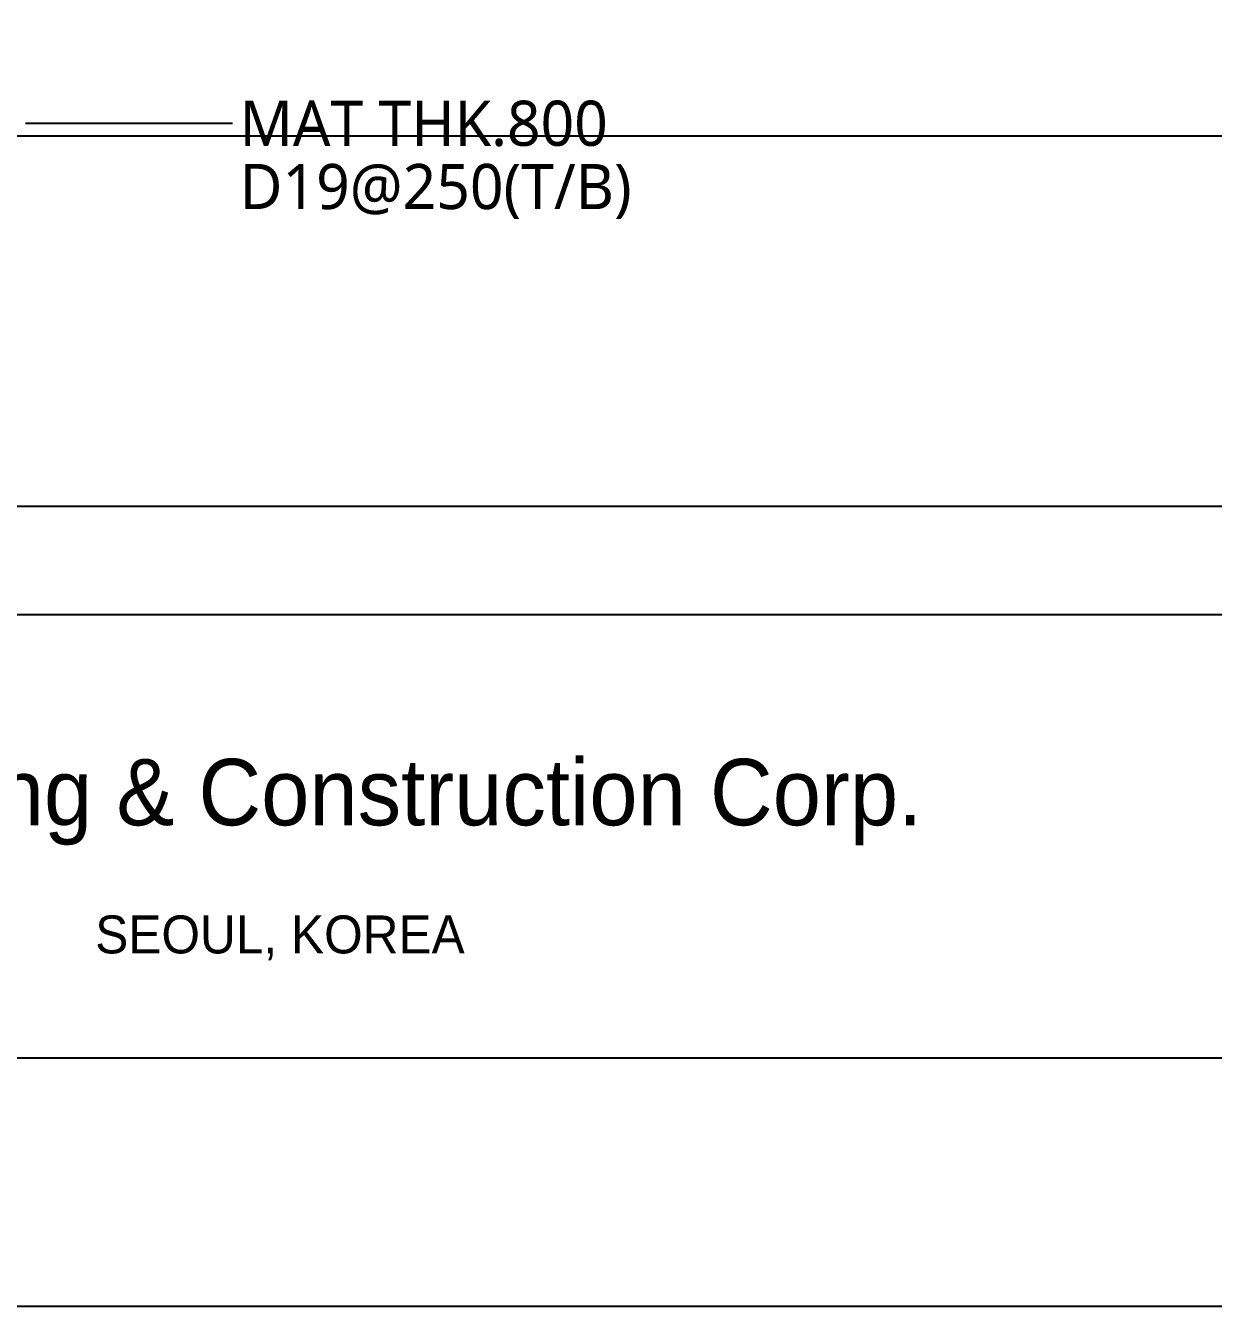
# Model space of a CAD drawing. Header units: millimetres. Extents: x 91591 to 1353697, y 75729 to 160586.
# Drawn here: x 508526 to 521679, y 75729 to 89906 of the extents above; entities that cross this region are included whole.
import ezdxf
from ezdxf.enums import TextEntityAlignment as Align

# ---------------------------------------------------------------- set-up
doc = ezdxf.new("R2010")
doc.units = ezdxf.units.MM
doc.layers.add('-S_TEXT', color=255, linetype='Continuous')
doc.layers.add('8', color=8, linetype='Continuous')
doc.layers.add('DEFPOINT', color=142, linetype='Continuous', plot=False)
doc.styles.add('BAS_TITLE1', font='')
doc.styles.add('BAS_TITLE2', font='', dxfattribs={"height": 500})
doc.styles.add('맑은고딕', font='malgun.ttf')
doc.styles.get('BAS_TITLE1').set_extended_font_data('HYHeadLine-Medium')
doc.styles.get('BAS_TITLE2').set_extended_font_data('HYHeadLine-Medium')

# ---------------------------------------------------------------- blocks, each defined once
blk = doc.blocks.new('zw$9A02')
at = {"color": 4}
blk.add_line((3810, -57899), (85731, -57899), dxfattribs=at)
blk.add_lwpolyline([(0, -63643), (0, 0), (90000, 0), (90000, -63643)], close=True)
blk.add_lwpolyline([(3810, -61579), (85731, -61579), (85731, -3425), (3810, -3425)], close=True, dxfattribs=at)
at = {"layer": 'DEFPOINT', "color": 150}
blk.add_lwpolyline([(4710, -56999), (84831, -56999), (84831, -4325), (4710, -4325)], close=True, dxfattribs=at)
at = {"style": 'BAS_TITLE2'}
blk.add_text('GS Engineering & Construction Corp.', height=551.25, dxfattribs=at).set_placement((38164, -59649))
at = {"style": 'BAS_TITLE1'}
blk.add_text('SEOUL, KOREA', height=315, dxfattribs=at).set_placement((44814, -60582), align=Align.MIDDLE)
blk = doc.blocks.new('zw$D357')
blk.add_lwpolyline([(-70457, 878), (0, 878), (0, -57059), (-70457, -57059)], close=True)
blk = doc.blocks.new('zw$FD59')
at = {"layer": '-S_TEXT', "color": 6, "lineweight": -3}
blk.add_lwpolyline([(-34954, -16789), (-32665, -16789)], dxfattribs=at)
at = {"layer": '-S_TEXT', "color": 6, "lineweight": -3, "style": '맑은고딕'}
for s, p in [('MAT THK.800', (-32585, -16789)), ('D19@250(T/B)', (-32585, -17489))]:
    blk.add_text(s, height=500, dxfattribs=at).set_placement(p, align=Align.MIDDLE_LEFT)

msp = doc.modelspace()

# ---------------------------------------------------------------- block references
at = {"xscale": 1.333333333333333, "yscale": 1.333333333333333, "zscale": 1.333333333333333}
msp.add_blockref('zw$9A02', (451590.8, 160586.4), dxfattribs=at)
msp.add_blockref('zw$FD59', (543480.5, 105614.1))
at = {"layer": '8'}
msp.add_blockref('zw$D357', (558689, 145741.8), dxfattribs=at)

doc.saveas('drawing.dxf')
